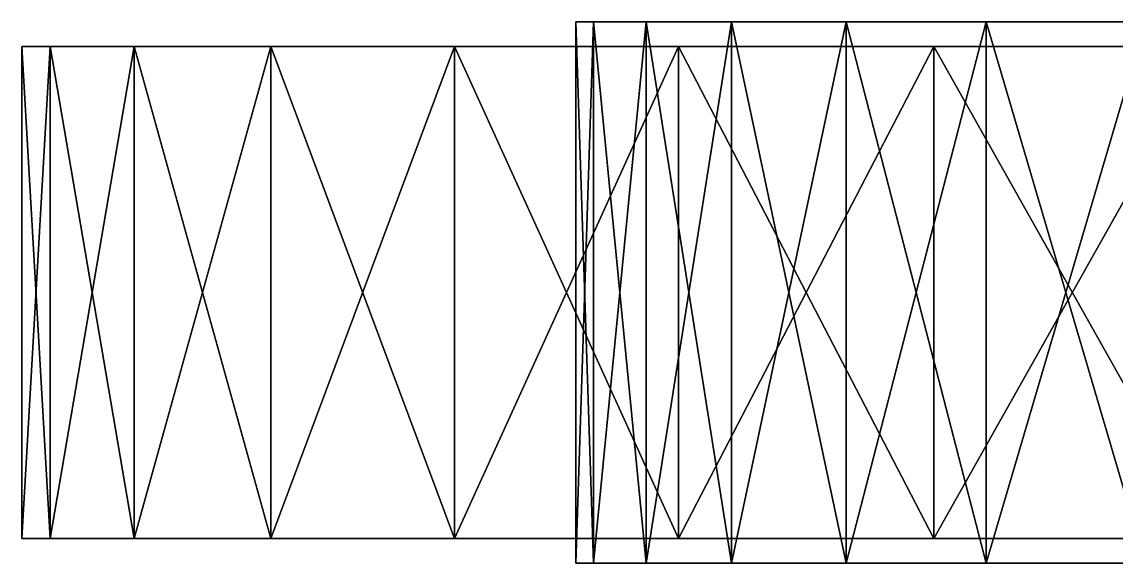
# Model space of a CAD drawing. Header units: millimetres. Extents: x -510 to 550, y -577 to 577.
# Drawn here: x -120 to -31.1, y -512 to -468 of the extents above; entities that cross this region are included whole.
import ezdxf

# ---------------------------------------------------------------- set-up
doc = ezdxf.new("R2010")
doc.units = ezdxf.units.MM
doc.layers.add('wheel_mid_right_visual_0', color=7, linetype='Continuous', true_color=0x14171a)
doc.layers.add('wheel_mid_right_visual_1', color=7, linetype='Continuous', true_color=0x7a858c)

msp = doc.modelspace()

# ---------------------------------------------------------------- linework, layer by layer
at = {"layer": 'wheel_mid_right_visual_0', "true_color": 0x14171a}
for points in [[(0, -470, -280), (-120, -470, -280), (-117.694, -470, -256.589)], [(0, -470, -280), (-117.694, -470, -303.411), (-120, -470, -280)], [(-117.694, -470, -256.589), (-120, -470, -280), (-120, -510, -280)], [(-117.694, -470, -256.589), (-120, -510, -280), (-117.694, -510, -256.589)], [(-120, -470, -280), (-117.694, -470, -303.411), (-117.694, -510, -303.411)], [(-120, -470, -280), (-117.694, -510, -303.411), (-120, -510, -280)], [(0, -470, -280), (-117.694, -470, -256.589), (-110.866, -470, -234.078)], [(0, -470, -280), (-110.866, -470, -325.922), (-117.694, -470, -303.411)], [(-110.866, -470, -234.078), (-117.694, -470, -256.589), (-117.694, -510, -256.589)], [(-110.866, -470, -234.078), (-117.694, -510, -256.589), (-110.866, -510, -234.078)], [(-117.694, -470, -303.411), (-110.866, -470, -325.922), (-110.866, -510, -325.922)], [(-117.694, -470, -303.411), (-110.866, -510, -325.922), (-117.694, -510, -303.411)], [(0, -470, -280), (-110.866, -470, -234.078), (-99.776, -470, -213.331)], [(0, -470, -280), (-99.776, -470, -346.668), (-110.866, -470, -325.922)], [(-99.776, -470, -213.331), (-110.866, -470, -234.078), (-110.866, -510, -234.078)], [(-99.776, -470, -213.331), (-110.866, -510, -234.078), (-99.776, -510, -213.332)], [(-110.866, -470, -325.922), (-99.776, -470, -346.668), (-99.776, -510, -346.669)], [(-110.866, -470, -325.922), (-99.776, -510, -346.669), (-110.866, -510, -325.922)], [(0, -470, -280), (-99.776, -470, -213.331), (-84.853, -470, -195.147)], [(0, -470, -280), (-84.853, -470, -364.853), (-99.776, -470, -346.668)], [(-84.853, -470, -195.147), (-99.776, -470, -213.331), (-99.776, -510, -213.332)], [(-84.853, -470, -195.147), (-99.776, -510, -213.332), (-84.853, -510, -195.147)], [(-99.776, -470, -346.668), (-84.853, -470, -364.853), (-84.853, -510, -364.853)], [(-99.776, -470, -346.668), (-84.853, -510, -364.853), (-99.776, -510, -346.669)], [(0, -470, -280), (-84.853, -470, -195.147), (-66.668, -470, -180.224)], [(0, -470, -280), (-66.668, -470, -379.776), (-84.853, -470, -364.853)], [(-66.668, -470, -180.224), (-84.853, -470, -195.147), (-84.853, -510, -195.147)], [(-66.668, -470, -180.224), (-84.853, -510, -195.147), (-66.668, -510, -180.224)], [(-84.853, -470, -364.853), (-66.668, -470, -379.776), (-66.668, -510, -379.776)], [(-84.853, -470, -364.853), (-66.668, -510, -379.776), (-84.853, -510, -364.853)], [(0, -470, -280), (-66.668, -470, -180.224), (-45.922, -470, -169.134)], [(0, -470, -280), (-45.922, -470, -390.865), (-66.668, -470, -379.776)], [(-45.922, -470, -169.134), (-66.668, -470, -180.224), (-66.668, -510, -180.224)], [(-45.922, -470, -169.134), (-66.668, -510, -180.224), (-45.922, -510, -169.135)], [(-66.668, -470, -379.776), (-45.922, -470, -390.865), (-45.922, -510, -390.866)], [(-66.668, -470, -379.776), (-45.922, -510, -390.866), (-66.668, -510, -379.776)], [(0, -470, -280), (-45.922, -470, -169.134), (-23.411, -470, -162.306)], [(0, -470, -280), (-23.411, -470, -397.694), (-45.922, -470, -390.865)], [(-23.411, -470, -162.306), (-45.922, -470, -169.134), (-45.922, -510, -169.135)], [(-23.411, -470, -162.306), (-45.922, -510, -169.135), (-23.411, -510, -162.306)], [(-45.922, -470, -390.865), (-23.411, -470, -397.694), (-23.411, -510, -397.694)], [(-45.922, -470, -390.865), (-23.411, -510, -397.694), (-45.922, -510, -390.866)], [(-117.694, -510, -256.589), (-120, -510, -280), (0, -510, -280)], [(-120, -510, -280), (-117.694, -510, -303.411), (0, -510, -280)], [(-110.866, -510, -234.078), (-117.694, -510, -256.589), (0, -510, -280)], [(-117.694, -510, -303.411), (-110.866, -510, -325.922), (0, -510, -280)], [(-99.776, -510, -213.332), (-110.866, -510, -234.078), (0, -510, -280)], [(-110.866, -510, -325.922), (-99.776, -510, -346.669), (0, -510, -280)], [(-84.853, -510, -195.147), (-99.776, -510, -213.332), (0, -510, -280)], [(-99.776, -510, -346.669), (-84.853, -510, -364.853), (0, -510, -280)], [(-66.668, -510, -180.224), (-84.853, -510, -195.147), (0, -510, -280)], [(-84.853, -510, -364.853), (-66.668, -510, -379.776), (0, -510, -280)], [(-45.922, -510, -169.135), (-66.668, -510, -180.224), (0, -510, -280)], [(-66.668, -510, -379.776), (-45.922, -510, -390.866), (0, -510, -280)], [(-23.411, -510, -162.306), (-45.922, -510, -169.135), (0, -510, -280)], [(-45.922, -510, -390.866), (-23.411, -510, -397.694), (0, -510, -280)]]:
    msp.add_3dface(points, dxfattribs=at)
at = {"layer": 'wheel_mid_right_visual_1', "true_color": 0x7a858c}
for points in [[(0, -468, -280), (-75, -468, -280), (-73.559, -468, -265.368)], [(0, -468, -280), (-73.559, -468, -294.632), (-75, -468, -280)], [(-73.559, -468, -265.368), (-75, -468, -280), (-75, -512, -280)], [(-73.559, -468, -265.368), (-75, -512, -280), (-73.559, -512, -265.368)], [(-75, -468, -280), (-73.559, -468, -294.632), (-73.559, -512, -294.632)], [(-75, -468, -280), (-73.559, -512, -294.632), (-75, -512, -280)], [(0, -468, -280), (-73.559, -468, -265.368), (-69.291, -468, -251.299)], [(0, -468, -280), (-69.291, -468, -308.701), (-73.559, -468, -294.632)], [(-69.291, -468, -251.299), (-73.559, -468, -265.368), (-73.559, -512, -265.368)], [(-69.291, -468, -251.299), (-73.559, -512, -265.368), (-69.291, -512, -251.299)], [(-73.559, -468, -294.632), (-69.291, -468, -308.701), (-69.291, -512, -308.701)], [(-73.559, -468, -294.632), (-69.291, -512, -308.701), (-73.559, -512, -294.632)], [(0, -468, -280), (-69.291, -468, -251.299), (-62.36, -468, -238.332)], [(0, -468, -280), (-62.36, -468, -321.668), (-69.291, -468, -308.701)], [(-62.36, -468, -238.332), (-69.291, -468, -251.299), (-69.291, -512, -251.299)], [(-62.36, -468, -238.332), (-69.291, -512, -251.299), (-62.36, -512, -238.332)], [(-69.291, -468, -308.701), (-62.36, -468, -321.668), (-62.36, -512, -321.668)], [(-69.291, -468, -308.701), (-62.36, -512, -321.668), (-69.291, -512, -308.701)], [(0, -468, -280), (-62.36, -468, -238.332), (-53.033, -468, -226.967)], [(0, -468, -280), (-53.033, -468, -333.033), (-62.36, -468, -321.668)], [(-53.033, -468, -226.967), (-62.36, -468, -238.332), (-62.36, -512, -238.332)], [(-53.033, -468, -226.967), (-62.36, -512, -238.332), (-53.033, -512, -226.967)], [(-62.36, -468, -321.668), (-53.033, -468, -333.033), (-53.033, -512, -333.033)], [(-62.36, -468, -321.668), (-53.033, -512, -333.033), (-62.36, -512, -321.668)], [(0, -468, -280), (-53.033, -468, -226.967), (-41.668, -468, -217.64)], [(0, -468, -280), (-41.668, -468, -342.36), (-53.033, -468, -333.033)], [(-41.668, -468, -217.64), (-53.033, -468, -226.967), (-53.033, -512, -226.967)], [(-41.668, -468, -217.64), (-53.033, -512, -226.967), (-41.668, -512, -217.64)], [(-53.033, -468, -333.033), (-41.668, -468, -342.36), (-41.668, -512, -342.36)], [(-53.033, -468, -333.033), (-41.668, -512, -342.36), (-53.033, -512, -333.033)], [(0, -468, -280), (-41.668, -468, -217.64), (-28.701, -468, -210.709)], [(0, -468, -280), (-28.701, -468, -349.291), (-41.668, -468, -342.36)], [(-28.701, -468, -210.709), (-41.668, -468, -217.64), (-41.668, -512, -217.64)], [(-28.701, -468, -210.709), (-41.668, -512, -217.64), (-28.701, -512, -210.709)], [(-41.668, -468, -342.36), (-28.701, -468, -349.291), (-28.701, -512, -349.291)], [(-41.668, -468, -342.36), (-28.701, -512, -349.291), (-41.668, -512, -342.36)], [(-73.559, -512, -265.368), (-75, -512, -280), (0, -512, -280)], [(-75, -512, -280), (-73.559, -512, -294.632), (0, -512, -280)], [(-69.291, -512, -251.299), (-73.559, -512, -265.368), (0, -512, -280)], [(-73.559, -512, -294.632), (-69.291, -512, -308.701), (0, -512, -280)], [(-62.36, -512, -238.332), (-69.291, -512, -251.299), (0, -512, -280)], [(-69.291, -512, -308.701), (-62.36, -512, -321.668), (0, -512, -280)], [(-53.033, -512, -226.967), (-62.36, -512, -238.332), (0, -512, -280)], [(-62.36, -512, -321.668), (-53.033, -512, -333.033), (0, -512, -280)], [(-41.668, -512, -217.64), (-53.033, -512, -226.967), (0, -512, -280)], [(-53.033, -512, -333.033), (-41.668, -512, -342.36), (0, -512, -280)], [(-28.701, -512, -210.709), (-41.668, -512, -217.64), (0, -512, -280)], [(-41.668, -512, -342.36), (-28.701, -512, -349.291), (0, -512, -280)]]:
    msp.add_3dface(points, dxfattribs=at)

doc.saveas('drawing.dxf')
